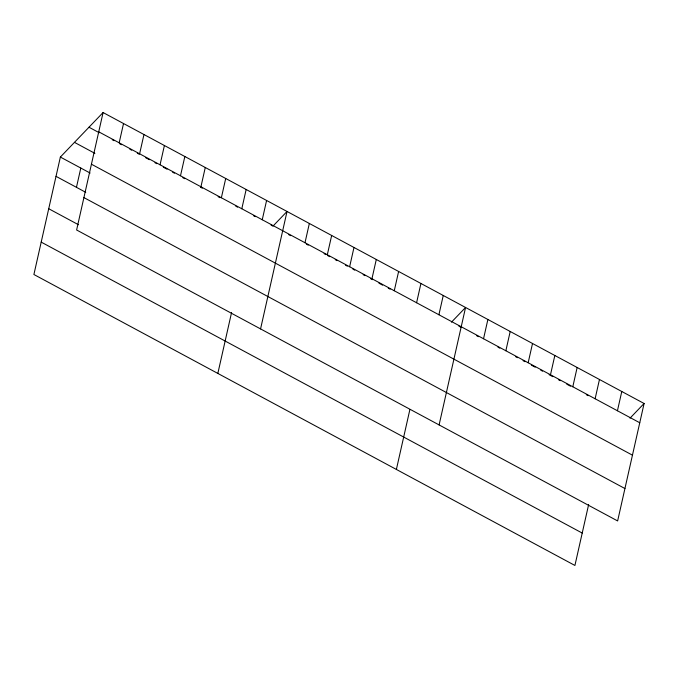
<?xml version="1.0" encoding="UTF-8"?>
<svg xmlns="http://www.w3.org/2000/svg" width="678" height="678" viewBox="0 0 678 678"><rect width="100%" height="100%" fill="white"/><g stroke="black" fill="none" stroke-linecap="round" stroke-linejoin="round"><path stroke-width="1.02" d="M103.081 112.54L76.614 229.986L617.633 520.941L644.1 403.495L103.081 112.54L60.367 157.059L33.9 274.505L574.919 565.46L588.631 504.593M76.461 187.331L80.809 168.051M119.175 142.812L123.523 123.532M139.617 153.804L143.965 134.524M160.059 164.788L164.398 145.516M180.492 175.78L184.84 156.508M200.934 186.772L205.273 167.5M221.367 197.764L225.715 178.492M241.809 208.756L246.156 189.484M217.841 373.434L231.562 312.566M262.25 219.748L266.59 200.476M260.564 328.915L287.031 211.468L272.937 226.155L271.073 225.155M304.998 242.741L309.346 223.469M327.321 254.742L331.661 235.469M349.636 266.751L353.984 247.47M371.951 278.751L376.298 259.471M394.274 290.752L398.613 271.471M416.589 302.752L420.928 283.472M396.384 469.447L409.876 409.563M438.903 314.753L443.251 295.481M439.098 424.928L465.566 307.481L451.472 322.169M483.541 338.754L487.88 319.482M505.856 350.763L510.195 331.483M528.17 362.764L532.518 343.483M550.485 374.764L554.833 355.484M572.808 386.765L577.148 367.484M595.123 398.766L599.462 379.494M617.438 410.766L621.785 391.494M630.006 418.182L644.1 403.495M98.742 131.82L639.752 422.767M88.987 127.227L99.208 132.727M112.217 139.719L114.073 140.719M119.642 143.719L121.506 144.719M129.862 149.211L131.727 150.211M137.295 153.211L139.151 154.211M145.66 157.711L149.372 159.703M154.948 162.703L156.804 163.703M163.313 167.203L167.025 169.195M172.602 172.195L174.458 173.195M182.823 177.695L184.679 178.695M200.468 187.187L202.332 188.187M218.121 196.679L219.977 197.679M235.774 206.171L237.631 207.171M253.428 215.663L255.284 216.663M288.743 234.656L290.599 235.656M306.405 244.156L308.27 245.156M324.076 253.657L325.94 254.657M327.796 255.657L329.652 256.657M335.237 259.657L337.093 260.657M345.466 265.157L347.322 266.157M352.899 269.158L354.764 270.166M363.128 274.666L364.993 275.666M370.569 278.666L372.425 279.667M378.943 283.167L382.655 285.167M388.24 288.167L390.096 289.167M458.904 326.169L460.769 327.169M476.575 335.669L478.431 336.669M497.966 347.17L499.822 348.17M515.627 356.679L517.492 357.679M523.069 360.679L524.925 361.679M531.433 365.179L535.154 367.179M540.739 370.18L542.595 371.18M549.104 374.68L552.824 376.68M558.401 379.68L560.265 380.68M566.774 384.18L570.495 386.18M586.3 394.681L588.157 395.681M74.461 142.363L94.903 153.355M91.437 164.212L632.455 455.167M60.367 157.059L90.098 173.043M56.02 176.339L85.75 192.323M83.919 197.595L624.93 488.541M48.723 208.731L78.453 224.723M41.197 242.114L582.216 533.061"/></g></svg>
